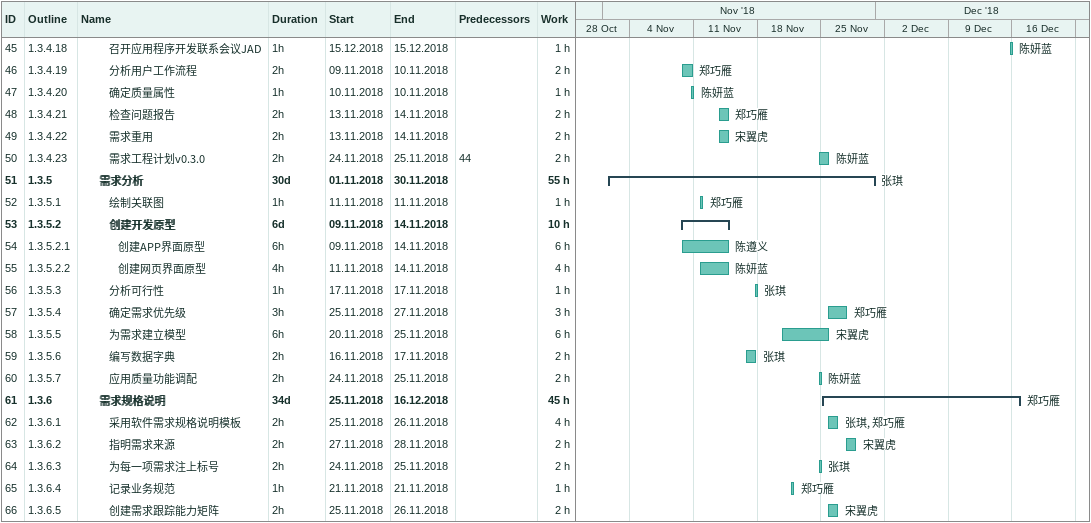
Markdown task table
| ID | WBS | Task | Duration | Start | Finish | Predecessors | Resources | Work (h) |
|---|---|---|---|---|---|---|---|---|
| 45 | 1.3.4.18 | 召开应用程序开发联系会议JAD | 1h | 2018-12-15 | 2018-12-15 |  | 陈妍蓝 | 1 |
| 46 | 1.3.4.19 | 分析用户工作流程 | 2h | 2018-11-09 | 2018-11-10 |  | 郑巧雁 | 2 |
| 47 | 1.3.4.20 | 确定质量属性 | 1h | 2018-11-10 | 2018-11-10 |  | 陈妍蓝 | 1 |
| 48 | 1.3.4.21 | 检查问题报告 | 2h | 2018-11-13 | 2018-11-14 |  | 郑巧雁 | 2 |
| 49 | 1.3.4.22 | 需求重用 | 2h | 2018-11-13 | 2018-11-14 |  | 宋翼虎 | 2 |
| 50 | 1.3.4.23 | 需求工程计划v0.3.0 | 2h | 2018-11-24 | 2018-11-25 | 44 | 陈妍蓝 | 2 |
| 51 | 1.3.5 | **需求分析** | 30d | 2018-11-01 | 2018-11-30 |  | 张琪 | 55 |
| 52 | 1.3.5.1 | 绘制关联图 | 1h | 2018-11-11 | 2018-11-11 |  | 郑巧雁 | 1 |
| 53 | 1.3.5.2 | **创建开发原型** | 6d | 2018-11-09 | 2018-11-14 |  |  | 10 |
| 54 | 1.3.5.2.1 | 创建APP界面原型 | 6h | 2018-11-09 | 2018-11-14 |  | 陈遵义 | 6 |
| 55 | 1.3.5.2.2 | 创建网页界面原型 | 4h | 2018-11-11 | 2018-11-14 |  | 陈妍蓝 | 4 |
| 56 | 1.3.5.3 | 分析可行性 | 1h | 2018-11-17 | 2018-11-17 |  | 张琪 | 1 |
| 57 | 1.3.5.4 | 确定需求优先级 | 3h | 2018-11-25 | 2018-11-27 |  | 郑巧雁 | 3 |
| 58 | 1.3.5.5 | 为需求建立模型 | 6h | 2018-11-20 | 2018-11-25 |  | 宋翼虎 | 6 |
| 59 | 1.3.5.6 | 编写数据字典 | 2h | 2018-11-16 | 2018-11-17 |  | 张琪 | 2 |
| 60 | 1.3.5.7 | 应用质量功能调配 | 2h | 2018-11-24 | 2018-11-25 |  | 陈妍蓝 | 2 |
| 61 | 1.3.6 | **需求规格说明** | 34d | 2018-11-25 | 2018-12-16 |  | 郑巧雁 | 45 |
| 62 | 1.3.6.1 | 采用软件需求规格说明模板 | 2h | 2018-11-25 | 2018-11-26 |  | 张琪, 郑巧雁 | 4 |
| 63 | 1.3.6.2 | 指明需求来源 | 2h | 2018-11-27 | 2018-11-28 |  | 宋翼虎 | 2 |
| 64 | 1.3.6.3 | 为每一项需求注上标号 | 2h | 2018-11-24 | 2018-11-25 |  | 张琪 | 2 |
| 65 | 1.3.6.4 | 记录业务规范 | 1h | 2018-11-21 | 2018-11-21 |  | 郑巧雁 | 1 |
| 66 | 1.3.6.5 | 创建需求跟踪能力矩阵 | 2h | 2018-11-25 | 2018-11-26 |  | 宋翼虎 | 2 |
